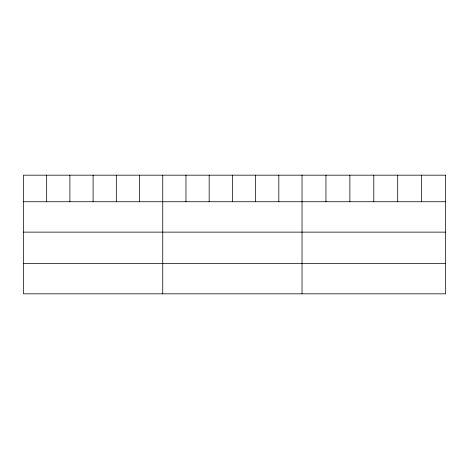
<?xml version="1.0" encoding="UTF-8"?>
<svg xmlns="http://www.w3.org/2000/svg" width="469" height="469" viewBox="0 0 469 469"><rect width="100%" height="100%" fill="white"/><g stroke="black" fill="none" stroke-linecap="round" stroke-linejoin="round"><path stroke-width="0.7" d="M23.45 201.74L445.55 201.74M23.45 232.132L445.55 232.132M23.45 263.437L445.55 263.437M421.631 175.172L421.631 201.74M397.712 175.172L397.712 201.74M373.793 175.172L373.793 201.74M349.874 175.172L349.874 201.74M325.955 175.172L325.955 201.74M302.036 175.172L302.036 293.829M278.821 175.172L278.821 201.74M255.605 175.172L255.605 201.74M232.389 175.172L232.389 201.74M209.174 175.172L209.174 201.74M185.959 175.172L185.959 201.74M162.743 175.172L162.743 293.829M139.528 175.172L139.528 201.74M116.312 175.172L116.312 201.74M93.097 175.172L93.097 201.74M69.881 175.172L69.881 201.74M46.666 175.172L46.666 201.74M445.55 175.172L23.45 175.172L23.45 293.829L445.55 293.829L445.55 175.172"/></g></svg>
